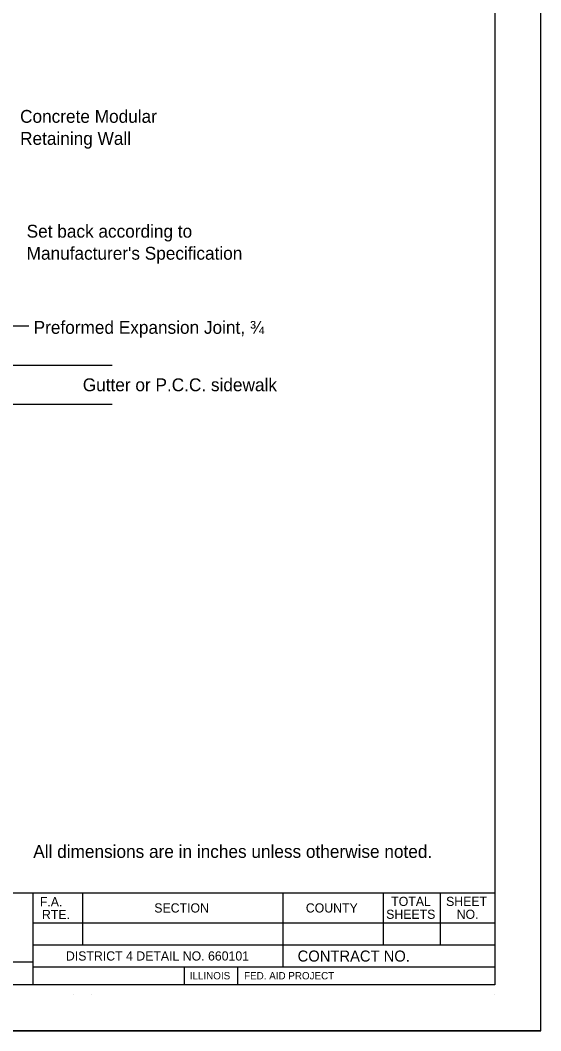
# Model space of a CAD drawing. Extents: x 0 to 2.83, y 0 to 1.83.
# Drawn here: x 2.362 to 2.833, y 0 to 0.917 of the extents above; entities that cross this region are included whole.
import ezdxf

# ---------------------------------------------------------------- set-up
doc = ezdxf.new("R2010")
doc.units = 0
for name, color, linetype in [('RD_Pr_Roadway_Notes', 7, 'Continuous'), ('SH_General_Details', 7, 'Continuous'), ('SH_Printer_Plotting_Border', 7, 'Continuous')]:
    doc.layers.add(name, color=color, linetype=linetype)

msp = doc.modelspace()

# ---------------------------------------------------------------- linework, layer by layer
at = {"layer": 'RD_Pr_Roadway_Notes'}
msp.add_line((2.36917, 0.63901), (2.3536, 0.63901), dxfattribs=at)
at = {"layer": 'SH_General_Details'}
for p, q in [((2.83333, 0), (2.83333, 1.83333)), ((2.44498, 0.60355), (1.84268, 0.60355)), ((2.44498, 0.56799), (2.31934, 0.56799)), ((0.16666, 0.125), (2.79166, 0.125)), ((2.37285, 0.125), (2.37285, 0.04167)), ((2.41786, 0.125), (2.41786, 0.0779)), ((2.59953, 0.125), (2.59953, 0.0579)), ((2.69053, 0.125), (2.69053, 0.0779)), ((2.74227, 0.125), (2.74227, 0.0779)), ((2.37285, 0.0979), (2.79166, 0.0979)), ((2.37285, 0.0779), (2.79166, 0.0779)), ((1.73118, 0.0625), (2.37285, 0.0625)), ((2.37285, 0.0579), (2.79166, 0.0579)), ((2.51012, 0.0579), (2.51012, 0.04167)), ((2.55845, 0.0579), (2.55845, 0.04167)), ((2.40953, 0.03333), (2.40953, 0.03333)), ((2.42619, 0.03333), (2.42619, 0.03333)), ((2.79166, 0.03333), (2.79166, 0.03333)), ((2.83333, 0), (-0.00001, 0))]:
    msp.add_line(p, q, dxfattribs=at)
msp.add_lwpolyline([(0.16666, 1.79167), (2.79166, 1.79167), (2.79166, 0.04167), (0.16666, 0.04167)], close=True, dxfattribs=at)
at = {"layer": 'SH_Printer_Plotting_Border'}
msp.add_lwpolyline([(-0.00001, 0), (2.83333, 0), (2.83333, 1.83333), (-0.00001, 1.83333)], close=True, dxfattribs=at)

# ---------------------------------------------------------------- texts
at = {"layer": 'RD_Pr_Roadway_Notes'}
for s, p in [('Concrete Modular', (2.36138, 0.82361)), ('Retaining Wall', (2.36138, 0.80361)), ('Set back according to', (2.36733, 0.71943)), ("Manufacturer's Specification", (2.36733, 0.69943)), ('Preformed Expansion Joint, ¾', (2.37366, 0.63221)), ('Gutter or P.C.C. sidewalk', (2.4182, 0.58013)), ('All dimensions are in inches unless otherwise noted. ', (2.37332, 0.15683))]:
    msp.add_text(s, height=0.0116667, dxfattribs=at).set_placement(p)
at = {"layer": 'SH_General_Details'}
for s, height, p in [('F.A.  ', 0.008333, (2.37928, 0.11291)), ('TOTAL', 0.008332, (2.69777, 0.11321)), ('SHEET', 0.008332, (2.7475, 0.11321)), ('SECTION', 0.008332, (2.48303, 0.10728)), ('COUNTY', 0.008332, (2.62037, 0.10728)), ('SHEETS', 0.008332, (2.69319, 0.10155)), ('NO.', 0.008332, (2.7571, 0.10155)), ('RTE.', 0.008333, (2.38121, 0.10125)), ('DISTRICT 4 DETAIL NO. 660101', 0.0083333, (2.40293, 0.06373)), ('CONTRACT NO.      ', 0.01, (2.61294, 0.06279)), ('ILLINOIS', 0.006667, (2.51518, 0.04662)), ('FED. AID PROJECT', 0.0066667, (2.56438, 0.04662))]:
    msp.add_text(s, height=height, dxfattribs=at).set_placement(p)

doc.saveas('drawing.dxf')
